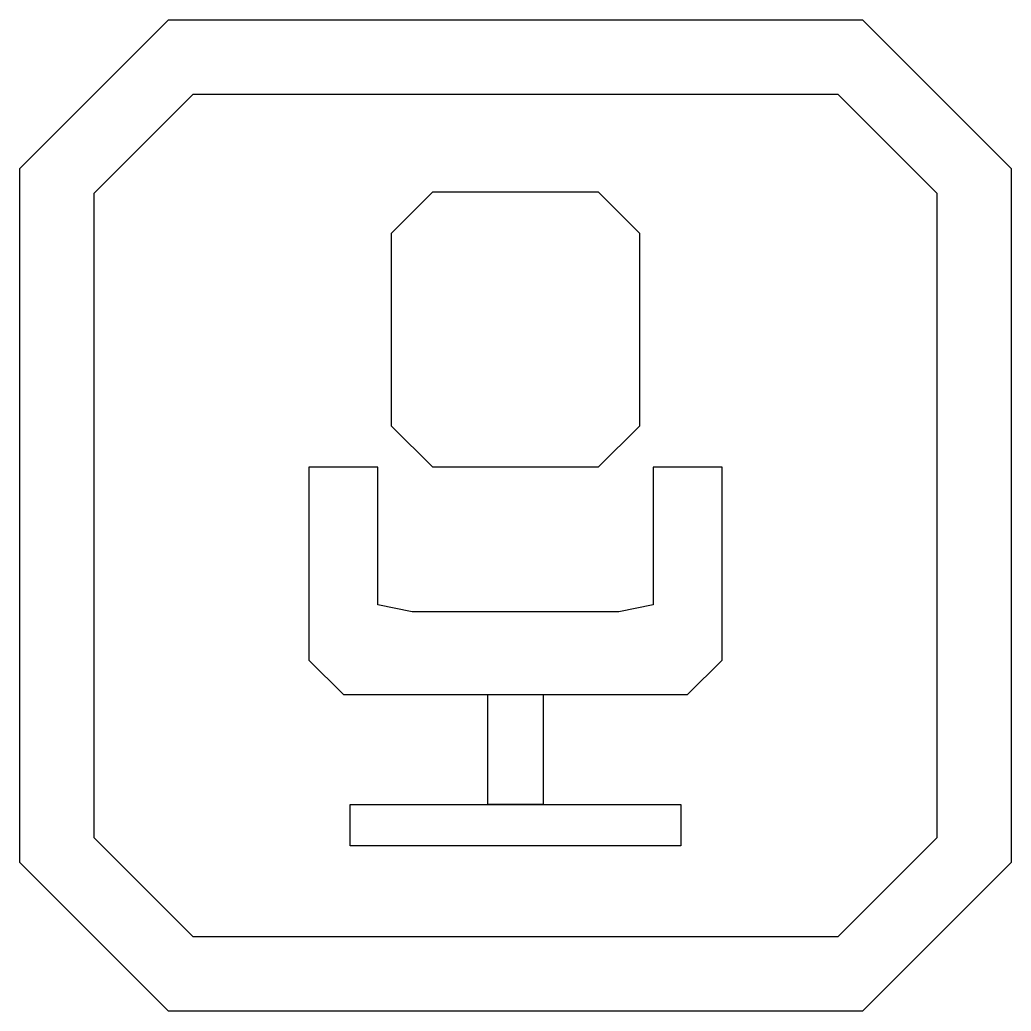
# Model space of a CAD drawing. Header units: millimetres. Extents: x 0.9 to 8.1, y 0.9 to 8.1.
import ezdxf

# ---------------------------------------------------------------- set-up
doc = ezdxf.new("R2010")
doc.units = ezdxf.units.MM
doc.layers.get('0').update_dxf_attribs({"linetype": 'CONTINUOUS'})

msp = doc.modelspace()

# ---------------------------------------------------------------- linework, layer by layer
for points in [[(1.98, 8.1), (7.02, 8.1), (8.1, 7.02), (8.1, 1.98), (7.02, 0.9), (1.98, 0.9), (0.9, 1.98), (0.9, 7.02)], [(2.16, 7.56), (6.84, 7.56), (7.56, 6.84), (7.56, 2.16), (6.84, 1.44), (2.16, 1.44), (1.44, 2.16), (1.44, 6.84)], [(3.9, 6.85), (5.1, 6.85), (5.4, 6.55), (5.4, 5.15), (5.1, 4.85), (3.9, 4.85), (3.6, 5.15), (3.6, 6.55)], [(3, 4.85), (3, 3.45), (3.25, 3.2), (5.75, 3.2), (6, 3.45), (6, 4.85), (5.5, 4.85), (5.5, 3.85), (5.25, 3.8), (3.75, 3.8), (3.5, 3.85), (3.5, 4.85)], [(4.3, 3.2), (4.7, 3.2), (4.7, 2.4), (4.3, 2.4)], [(3.3, 2.4), (5.7, 2.4), (5.7, 2.1), (3.3, 2.1)]]:
    msp.add_lwpolyline(points, close=True)

doc.saveas('drawing.dxf')
